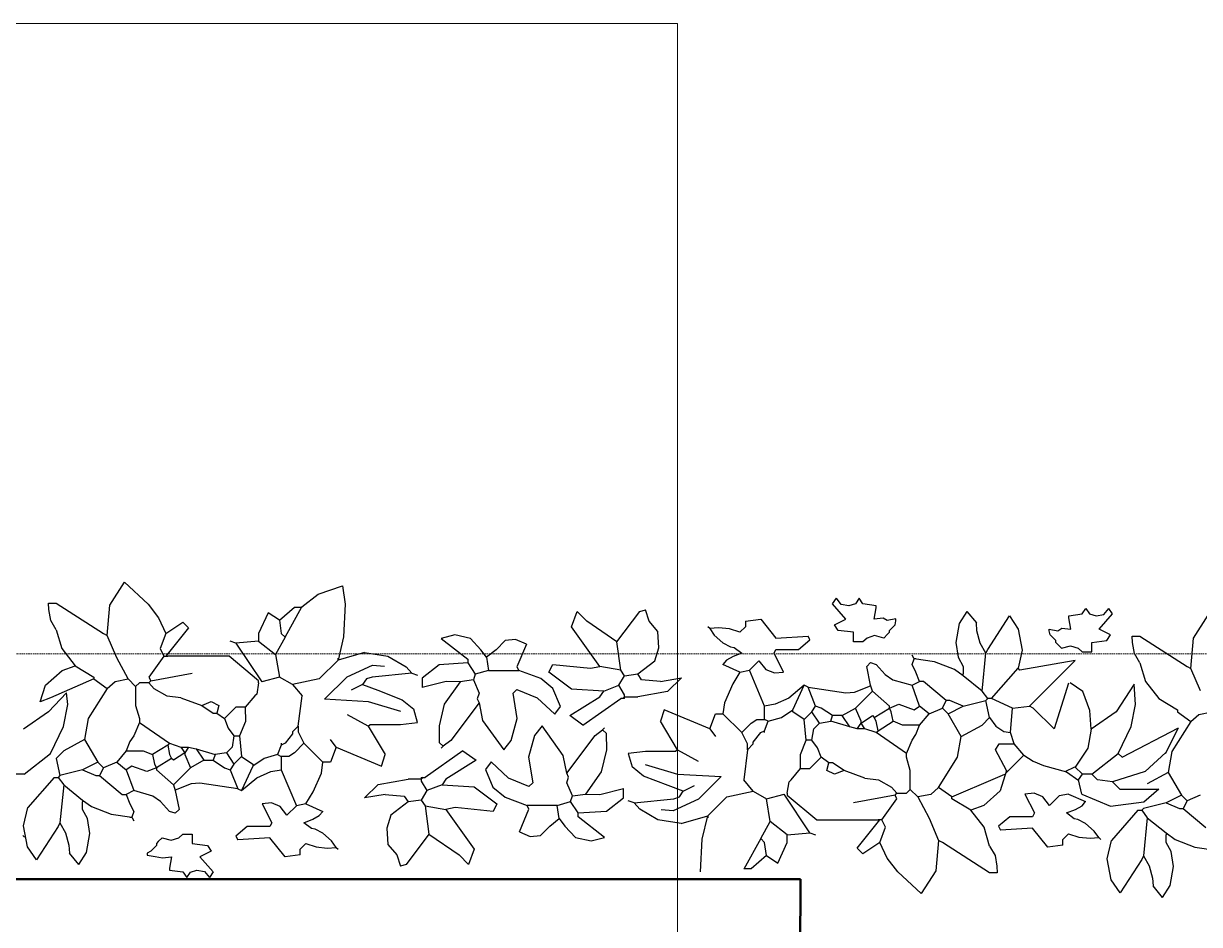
# Model space of a CAD drawing. Header units: inches. Extents: x 2960 to 8891, y 1487 to 4457.
# Drawn here: x 5186.8 to 5385, y 3504.7 to 3656.6 of the extents above; entities that cross this region are included whole.
import ezdxf

# ---------------------------------------------------------------- set-up
doc = ezdxf.new("R2010")
doc.units = ezdxf.units.IN
doc.header["$MEASUREMENT"] = 0
doc.linetypes.add('HIDDEN', pattern=[0.375, 0.25, -0.125])
for name, color, linetype, lineweight in [('A-FLOR-FTPT', 6, 'HIDDEN', 13), ('A-WALL-FULL', 7, 'Continuous', 50), ('costruzioni', 2, 'Continuous', 18), ('G-HEDGE', 96, 'Continuous', 25)]:
    doc.layers.add(name, color=color, linetype=linetype, lineweight=lineweight)

msp = doc.modelspace()

# ---------------------------------------------------------------- linework, layer by layer
at = {"layer": 'A-FLOR-FTPT'}
msp.add_line((5910.47, 3550.33), (5003.47, 3550.33), dxfattribs=at)
at = {"layer": 'A-WALL-FULL'}
for p, q in [((5317.75, 3512.39), (5003.47, 3512.39)), ((5317.47, 3255.33), (5317.75, 3512.39))]:
    msp.add_line(p, q, dxfattribs=at)
at = {"layer": 'costruzioni'}
for p, q in [((5297.03, 3656.58), (5161.02, 3656.58)), ((5297.03, 2553.75), (5297.03, 3656.58))]:
    msp.add_line(p, q, dxfattribs=at)
at = {"layer": 'G-HEDGE'}
for p, q in [((5201.34, 3558.57), (5203.83, 3562.41)), ((5203.83, 3562.41), (5207.79, 3558.72)), ((5233.71, 3558.26), (5236.49, 3560.41)), ((5236.49, 3560.41), (5240.59, 3561.79)), ((5240.59, 3561.79), (5241.03, 3558.72)), ((5191.02, 3558.87), (5192.29, 3558.87)), ((5191.09, 3557.8), (5191.02, 3558.87)), ((5192.29, 3558.87), (5200.26, 3553.77)), ((5200.9, 3553.45), (5201.34, 3558.57)), ((5207.79, 3558.72), (5209.54, 3556.42)), ((5241.03, 3558.72), (5240.74, 3553.2)), ((5323.19, 3558.75), (5323.83, 3559.71)), ((5325.43, 3556.2), (5323.19, 3558.75)), ((5324.64, 3558.66), (5323.83, 3559.71)), ((5325.95, 3558.44), (5324.64, 3558.66)), ((5327.04, 3558.78), (5325.95, 3558.44)), ((5327.66, 3559.71), (5327.04, 3558.78)), ((5328.3, 3558.75), (5327.66, 3559.71)), ((5330.53, 3558.43), (5328.3, 3558.75)), ((5330.53, 3558.11), (5330.53, 3558.43)), ((5191.38, 3555.96), (5191.09, 3557.8)), ((5209.54, 3556.42), (5210.79, 3553.77)), ((5228.01, 3557.28), (5226.41, 3553.77)), ((5229.92, 3556), (5228.01, 3557.28)), ((5229.92, 3556), (5232.47, 3558.23)), ((5230.88, 3553.13), (5233.71, 3558.26)), ((5232.47, 3558.23), (5233.75, 3558.23)), ((5279.19, 3554.92), (5280.14, 3557.47)), ((5281.74, 3555.88), (5280.14, 3557.47)), ((5286.84, 3552.37), (5290.67, 3557.47)), ((5290.67, 3557.47), (5291.62, 3557.79)), ((5292.26, 3555.88), (5291.62, 3557.79)), ((5330.21, 3556.2), (5330.53, 3558.11)), ((5345.84, 3557.47), (5344.52, 3555.47)), ((5345.84, 3557.47), (5347.43, 3555.56)), ((5349.35, 3551.1), (5352.99, 3556.73)), ((5352.99, 3556.73), (5354.49, 3554.5)), ((5363.03, 3556.74), (5365.26, 3557.06)), ((5363.03, 3556.42), (5363.03, 3556.74)), ((5363.35, 3554.5), (5363.03, 3556.42)), ((5365.26, 3557.06), (5365.9, 3558.01)), ((5365.9, 3558.01), (5366.52, 3557.09)), ((5366.52, 3557.09), (5367.61, 3556.74)), ((5367.61, 3556.74), (5368.92, 3556.97)), ((5368.13, 3554.5), (5370.37, 3557.06)), ((5368.92, 3556.97), (5369.73, 3558.01)), ((5370.37, 3557.06), (5369.73, 3558.01)), ((5384.02, 3553.01), (5386.51, 3556.85)), ((5192.29, 3554.41), (5191.38, 3555.96)), ((5210.79, 3553.77), (5213.66, 3555.68)), ((5214.62, 3554.72), (5210.79, 3549.94)), ((5213.66, 3555.68), (5214.62, 3554.72)), ((5229.92, 3556), (5230.24, 3553.77)), ((5283.97, 3548.22), (5279.19, 3554.92)), ((5286.84, 3552.37), (5281.74, 3555.88)), ((5293.75, 3554.11), (5292.26, 3555.88)), ((5302.47, 3554.6), (5302.15, 3554.92)), ((5303.94, 3554.72), (5302.47, 3554.6)), ((5302.47, 3554.6), (5303.24, 3553.5)), ((5305.82, 3554.54), (5303.94, 3554.72)), ((5307.57, 3553.97), (5305.82, 3554.54)), ((5308.52, 3554.92), (5307.57, 3553.97)), ((5308.52, 3555.88), (5311.08, 3556.2)), ((5308.52, 3555.88), (5308.52, 3554.92)), ((5311.08, 3556.2), (5313.63, 3553.01)), ((5323.51, 3555.24), (5325.43, 3556.2)), ((5324.15, 3554.28), (5323.51, 3555.24)), ((5331.72, 3556.38), (5330.21, 3556.2)), ((5332.41, 3555.94), (5331.72, 3556.38)), ((5333.85, 3556.22), (5332.41, 3555.94)), ((5332.76, 3554.28), (5333.72, 3555.24)), ((5333.72, 3555.24), (5333.85, 3555.9)), ((5333.85, 3555.9), (5333.85, 3556.22)), ((5344.52, 3555.47), (5343.98, 3552.27)), ((5347.52, 3554.21), (5347.43, 3555.56)), ((5354.49, 3554.5), (5355.15, 3550.96)), ((5359.71, 3554.2), (5359.71, 3554.52)), ((5359.71, 3554.52), (5361.15, 3554.24)), ((5361.15, 3554.24), (5361.84, 3554.69)), ((5361.84, 3554.69), (5363.35, 3554.5)), ((5370.05, 3553.55), (5368.13, 3554.5)), ((5192.29, 3554.41), (5193.25, 3551.22)), ((5200.26, 3553.77), (5200.9, 3553.45)), ((5202.51, 3549.67), (5200.9, 3553.45)), ((5210.79, 3553.77), (5209.83, 3551.22)), ((5222.59, 3552.17), (5221.63, 3552.49)), ((5226.41, 3552.49), (5222.59, 3552.17)), ((5226.41, 3553.77), (5226.41, 3552.49)), ((5226.41, 3552.49), (5229.28, 3550.26)), ((5230.88, 3553.13), (5229.28, 3550.26)), ((5230.24, 3553.77), (5230.88, 3553.13)), ((5240.74, 3553.2), (5239.81, 3549.3)), ((5259.49, 3553.53), (5257.21, 3552.95)), ((5257.21, 3552.95), (5261.68, 3549.45)), ((5262.13, 3552.92), (5259.49, 3553.53)), ((5263.91, 3551.04), (5262.13, 3552.92)), ((5267.98, 3552.61), (5266.46, 3551.04)), ((5269.74, 3552.77), (5267.98, 3552.61)), ((5271.56, 3552), (5269.74, 3552.77)), ((5293.9, 3551.35), (5293.75, 3554.11)), ((5303.24, 3553.5), (5304.7, 3552.21)), ((5313.63, 3553.01), (5319.05, 3553.33)), ((5317.45, 3551.1), (5319.37, 3552.69)), ((5319.37, 3552.69), (5319.05, 3553.33)), ((5326.7, 3553.97), (5324.15, 3554.28)), ((5326.7, 3552.37), (5326.7, 3553.97)), ((5329, 3553.01), (5328.3, 3552.37)), ((5330.25, 3553.41), (5329, 3553.01)), ((5331.81, 3553.01), (5330.25, 3553.41)), ((5332.44, 3553.65), (5331.81, 3553.01)), ((5332.44, 3553.65), (5332.76, 3553.97)), ((5332.76, 3553.97), (5332.76, 3554.28)), ((5348.07, 3552.16), (5347.52, 3554.21)), ((5359.84, 3553.55), (5359.71, 3554.2)), ((5360.8, 3552.59), (5359.84, 3553.55)), ((5360.8, 3552.27), (5360.8, 3552.59)), ((5366.86, 3552.27), (5369.41, 3552.59)), ((5369.41, 3552.59), (5370.05, 3553.55)), ((5373.69, 3553.31), (5374.97, 3553.31)), ((5373.77, 3552.25), (5373.69, 3553.31)), ((5374.97, 3553.31), (5382.94, 3548.21)), ((5383.58, 3547.89), (5384.02, 3553.01)), ((5193.25, 3551.22), (5195.48, 3548.35)), ((5209.83, 3551.22), (5210.47, 3549.94)), ((5222.59, 3552.17), (5226.96, 3545.62)), ((5244.27, 3550.58), (5239.81, 3549.3)), ((5244.27, 3550.58), (5248.2, 3549.98)), ((5264.87, 3549.77), (5263.91, 3551.04)), ((5266.46, 3551.04), (5264.87, 3549.77)), ((5271.56, 3552), (5269.97, 3548.17)), ((5287.48, 3547.59), (5286.84, 3552.37)), ((5293.22, 3549.18), (5293.9, 3551.35)), ((5304.7, 3552.21), (5305.99, 3551.53)), ((5305.99, 3551.53), (5306.61, 3551.41)), ((5306.61, 3551.41), (5307.89, 3550.46)), ((5313.31, 3550.46), (5313.63, 3551.1)), ((5313.63, 3551.1), (5317.45, 3551.1)), ((5328.3, 3552.37), (5326.7, 3552.37)), ((5343.98, 3552.27), (5344.36, 3549.76)), ((5349.03, 3550.46), (5348.07, 3552.16)), ((5349.03, 3550.46), (5349.35, 3551.1)), ((5355.15, 3550.96), (5354.45, 3547.91)), ((5361.12, 3551.95), (5360.8, 3552.27)), ((5361.12, 3551.95), (5361.76, 3551.32)), ((5361.76, 3551.32), (5363.31, 3551.72)), ((5363.31, 3551.72), (5364.56, 3551.32)), ((5364.56, 3551.32), (5365.26, 3550.68)), ((5365.26, 3550.68), (5366.86, 3550.68)), ((5366.86, 3550.68), (5366.86, 3552.27)), ((5374.06, 3550.41), (5373.77, 3552.25)), ((5204.41, 3546.11), (5202.51, 3549.67)), ((5210.47, 3549.94), (5207.92, 3546.43)), ((5210.47, 3549.94), (5210.79, 3549.94)), ((5210.79, 3549.94), (5211.11, 3549.94)), ((5221.44, 3549.94), (5211.11, 3549.94)), ((5226.41, 3545.79), (5221.44, 3549.94)), ((5229.28, 3550.26), (5229.92, 3546.43)), ((5239.81, 3549.3), (5236.62, 3546.11)), ((5239.81, 3549.3), (5239.81, 3549.62)), ((5248.2, 3549.98), (5251.28, 3548.14)), ((5256.89, 3548.49), (5254.02, 3546.26)), ((5261.68, 3548.81), (5256.89, 3548.49)), ((5261.68, 3549.45), (5261.68, 3548.81)), ((5261.68, 3548.81), (5262.95, 3546.9)), ((5264.87, 3549.77), (5265.18, 3547.53)), ((5275.36, 3547.27), (5276, 3548.54)), ((5276, 3548.54), (5282.37, 3547.91)), ((5290.35, 3546.95), (5293.22, 3549.18)), ((5305.29, 3549.26), (5304.7, 3548.54)), ((5307.57, 3547.27), (5304.7, 3548.54)), ((5306.4, 3549.88), (5305.29, 3549.26)), ((5307.89, 3550.46), (5306.4, 3549.88)), ((5309.16, 3547.59), (5310.76, 3549.18)), ((5310.76, 3549.18), (5311.91, 3547.73)), ((5314.9, 3547.27), (5313.31, 3550.46)), ((5328.94, 3548.22), (5329.57, 3548.86)), ((5329.57, 3548.86), (5330.53, 3548.54)), ((5330.53, 3548.54), (5332.05, 3546.85)), ((5336.91, 3549.5), (5336.59, 3550.14)), ((5336.59, 3548.54), (5336.91, 3549.5)), ((5337.23, 3547.27), (5336.59, 3548.54)), ((5337.23, 3549.5), (5336.91, 3549.5)), ((5340.38, 3549.02), (5336.91, 3549.5)), ((5343.71, 3547.71), (5340.38, 3549.02)), ((5344.36, 3549.76), (5345.2, 3548.22)), ((5348.39, 3544.08), (5349.03, 3550.46)), ((5364.06, 3549.23), (5354.77, 3547.59)), ((5356.36, 3541.53), (5364.06, 3549.23)), ((5374.97, 3548.85), (5374.06, 3550.41)), ((5374.97, 3548.85), (5375.92, 3545.66)), ((5190.51, 3545.07), (5193.29, 3547.53)), ((5193.29, 3547.53), (5195.48, 3548.35)), ((5195.48, 3548.35), (5198.67, 3546.43)), ((5208.24, 3545.79), (5215.25, 3547.07)), ((5241.37, 3546.49), (5245.65, 3548.46)), ((5252.25, 3547.07), (5245.55, 3546.43)), ((5245.65, 3548.46), (5247.66, 3548.26)), ((5251.28, 3548.14), (5252.25, 3547.07)), ((5252.25, 3547.07), (5253.2, 3546.75)), ((5262.95, 3546.9), (5262.63, 3545.94)), ((5265.18, 3547.53), (5262.95, 3546.9)), ((5265.18, 3547.53), (5270.29, 3547.53)), ((5269.97, 3548.17), (5270.29, 3547.53)), ((5273.99, 3546.17), (5270.29, 3547.53)), ((5279.19, 3544.4), (5275.36, 3547.27)), ((5282.37, 3547.91), (5283.97, 3548.22)), ((5287.48, 3547.59), (5283.97, 3548.22)), ((5287.16, 3545.04), (5288.11, 3546.63)), ((5288.11, 3546.63), (5287.48, 3547.59)), ((5288.11, 3546.63), (5290.35, 3546.95)), ((5290.98, 3545.99), (5290.35, 3546.95)), ((5307.57, 3547.27), (5306.35, 3545.27)), ((5307.57, 3547.27), (5309.16, 3547.59)), ((5311.71, 3541.53), (5309.16, 3547.59)), ((5311.91, 3547.73), (5313.37, 3547.12)), ((5313.37, 3547.12), (5314.9, 3547.27)), ((5329.57, 3545.04), (5328.94, 3548.22)), ((5332.05, 3546.85), (5333.36, 3545.99)), ((5337.86, 3545.67), (5337.23, 3547.27)), ((5345.2, 3546.63), (5343.71, 3547.71)), ((5345.2, 3548.22), (5345.2, 3546.95)), ((5345.2, 3546.63), (5345.2, 3546.95)), ((5348.39, 3544.08), (5345.2, 3546.63)), ((5349.98, 3542.8), (5354.45, 3547.91)), ((5354.77, 3547.59), (5354.45, 3547.91)), ((5382.94, 3548.21), (5383.58, 3547.89)), ((5385.19, 3544.12), (5383.58, 3547.89)), ((5189.61, 3542.23), (5190.51, 3545.07)), ((5198.67, 3546.11), (5191.34, 3542.92)), ((5200.9, 3544.52), (5197.71, 3539.42)), ((5198.67, 3546.43), (5198.67, 3546.11)), ((5198.67, 3546.11), (5200.9, 3544.52)), ((5200.9, 3544.52), (5202.22, 3545.68)), ((5202.22, 3545.68), (5204.41, 3546.11)), ((5204.41, 3546.11), (5205.69, 3544.84)), ((5206.32, 3545.48), (5205.69, 3544.84)), ((5205.69, 3544.84), (5205.69, 3541.65)), ((5207.92, 3545.48), (5206.32, 3545.48)), ((5207.92, 3546.43), (5208.24, 3545.79)), ((5208.24, 3545.79), (5207.92, 3545.48)), ((5208.81, 3544.46), (5207.92, 3545.48)), ((5226.41, 3545.48), (5226.1, 3543.56)), ((5226.41, 3545.48), (5226.41, 3545.79)), ((5229.92, 3546.43), (5226.96, 3545.62)), ((5232.15, 3545.16), (5229.92, 3546.43)), ((5236.62, 3546.11), (5232.15, 3545.16)), ((5232.15, 3545.16), (5233.75, 3543.24)), ((5237.54, 3542.68), (5241.37, 3546.49)), ((5243.96, 3545.16), (5242.04, 3544.2)), ((5244.59, 3546.11), (5243.96, 3545.16)), ((5243.96, 3545.16), (5246.51, 3544.2)), ((5245.55, 3546.43), (5244.59, 3546.11)), ((5254.02, 3546.26), (5254.02, 3544.66)), ((5258.03, 3545.71), (5254.02, 3544.66)), ((5260.4, 3545.62), (5257.73, 3541.87)), ((5260.4, 3545.62), (5258.03, 3545.71)), ((5262.63, 3545.94), (5260.4, 3545.62)), ((5262.63, 3545.94), (5263.59, 3543.71)), ((5276.04, 3544.48), (5273.99, 3546.17)), ((5284.61, 3544.08), (5287.16, 3545.04)), ((5288.11, 3543.44), (5287.16, 3545.04)), ((5294.17, 3545.67), (5290.98, 3545.99)), ((5294.17, 3545.67), (5297.7, 3546.29)), ((5297.7, 3546.29), (5295.36, 3543.99)), ((5306.35, 3545.27), (5304.94, 3542.08)), ((5318.41, 3545.04), (5315.83, 3542.88)), ((5316.5, 3540.89), (5318.41, 3545.04)), ((5319.05, 3544.72), (5318.41, 3545.04)), ((5319.05, 3544.72), (5325.43, 3543.76)), ((5320.32, 3541.53), (5319.05, 3544.72)), ((5326.87, 3543.88), (5329.6, 3544.97)), ((5329.89, 3544.08), (5329.57, 3545.04)), ((5333.36, 3545.99), (5336.59, 3545.04)), ((5336.59, 3545.04), (5337.86, 3545.67)), ((5337.86, 3541.53), (5336.59, 3545.04)), ((5338.5, 3545.67), (5337.86, 3545.67)), ((5342.33, 3542.48), (5338.5, 3545.67)), ((5362.95, 3545.39), (5360.51, 3537.7)), ((5365.36, 3543.99), (5363.25, 3545.46)), ((5374, 3545.22), (5370.97, 3540.56)), ((5374.24, 3541.79), (5374, 3545.22)), ((5375.92, 3545.66), (5378.16, 3542.79)), ((5191.34, 3542.92), (5189.61, 3542.23)), ((5194.03, 3543.75), (5190.99, 3540.56)), ((5194.26, 3541.79), (5194.03, 3543.75)), ((5211.01, 3543.23), (5208.81, 3544.46)), ((5213.34, 3542.92), (5211.01, 3543.23)), ((5213.34, 3542.92), (5216.85, 3541.65)), ((5225.78, 3543.24), (5224.18, 3541.33)), ((5226.1, 3543.56), (5225.78, 3543.24)), ((5233.11, 3538.14), (5233.75, 3543.24)), ((5244.94, 3542.28), (5237.54, 3542.68)), ((5246.51, 3544.2), (5250.65, 3542.61)), ((5250.65, 3542.61), (5252.57, 3541.01)), ((5263.59, 3543.71), (5263.27, 3542.75)), ((5263.27, 3542.75), (5263.59, 3542.11)), ((5269.97, 3544.34), (5269.33, 3543.71)), ((5270.03, 3539.42), (5269.33, 3543.71)), ((5269.97, 3544.34), (5273.4, 3542.95)), ((5273.4, 3542.95), (5276.35, 3540.2)), ((5277.3, 3541.47), (5276.04, 3544.48)), ((5278.87, 3539.93), (5283.97, 3543.12)), ((5284.61, 3544.08), (5279.19, 3544.4)), ((5281.1, 3538.34), (5287.48, 3542.8)), ((5283.97, 3543.12), (5284.61, 3544.08)), ((5287.8, 3542.8), (5287.48, 3542.8)), ((5287.8, 3542.8), (5288.11, 3543.12)), ((5288.11, 3542.8), (5287.8, 3542.8)), ((5288.11, 3543.12), (5288.11, 3543.44)), ((5288.11, 3542.8), (5288.11, 3543.12)), ((5288.11, 3543.12), (5290.35, 3543.12)), ((5295.36, 3543.99), (5290.35, 3543.12)), ((5315.83, 3542.88), (5313.49, 3541.84)), ((5325.43, 3543.76), (5326.87, 3543.88)), ((5327.02, 3541.21), (5329.89, 3544.08)), ((5332.76, 3541.53), (5329.89, 3544.08)), ((5349.35, 3542.8), (5348.39, 3544.08)), ((5349.03, 3542.48), (5349.35, 3542.8)), ((5349.98, 3542.8), (5349.35, 3542.8)), ((5353.49, 3541.21), (5349.98, 3542.8)), ((5366.53, 3540.81), (5365.36, 3543.99)), ((5378.16, 3542.79), (5381.34, 3540.88)), ((5190.99, 3540.56), (5186.78, 3537.63)), ((5193.56, 3538.12), (5194.26, 3541.79)), ((5205.69, 3541.65), (5206.32, 3539.42)), ((5216.85, 3541.65), (5218.44, 3542.29)), ((5216.85, 3541.65), (5218.76, 3540.37)), ((5218.44, 3542.29), (5219.72, 3541.65)), ((5219.72, 3541.65), (5219.4, 3540.37)), ((5222.59, 3541.33), (5220.67, 3539.42)), ((5224.18, 3541.33), (5222.59, 3541.33)), ((5224.18, 3541.33), (5224.19, 3538.93)), ((5250.39, 3540.65), (5244.94, 3542.28)), ((5253.2, 3538.78), (5252.57, 3541.01)), ((5257.73, 3541.87), (5256.85, 3538.19)), ((5263.59, 3542.11), (5258.81, 3535.73)), ((5263.59, 3542.11), (5264.18, 3539.11)), ((5276.35, 3540.2), (5277.3, 3541.47)), ((5294.81, 3540.89), (5294.17, 3538.98)), ((5302.47, 3537.7), (5294.81, 3540.89)), ((5304.94, 3542.08), (5304.7, 3540.25)), ((5313.49, 3541.84), (5311.71, 3541.53)), ((5311.71, 3539.3), (5311.71, 3541.53)), ((5314.58, 3539.61), (5316.5, 3540.89)), ((5316.5, 3540.57), (5316.5, 3540.89)), ((5318.41, 3539.3), (5316.5, 3540.57)), ((5318.41, 3539.3), (5319.69, 3540.57)), ((5319.69, 3540.57), (5320.32, 3541.53)), ((5320.96, 3538.66), (5319.69, 3540.57)), ((5321.28, 3541.21), (5320.32, 3541.53)), ((5323.19, 3539.93), (5321.28, 3541.21)), ((5324.79, 3539.93), (5327.02, 3541.21)), ((5327.98, 3538.98), (5327.02, 3541.21)), ((5330.21, 3539.61), (5332.76, 3541.21)), ((5332.76, 3541.21), (5334.36, 3541.85)), ((5332.76, 3541.21), (5332.76, 3541.53)), ((5333.08, 3540.57), (5332.76, 3541.21)), ((5333.4, 3538.98), (5333.08, 3540.57)), ((5334.36, 3541.85), (5336.91, 3540.89)), ((5336.91, 3540.89), (5337.86, 3541.53)), ((5339.46, 3540.25), (5337.86, 3541.53)), ((5339.46, 3540.25), (5341.69, 3541.21)), ((5341.69, 3541.21), (5342.33, 3542.48)), ((5342.65, 3540.25), (5341.69, 3541.21)), ((5342.97, 3542.48), (5342.33, 3542.48)), ((5342.65, 3540.25), (5345.2, 3541.53)), ((5345.2, 3541.53), (5342.97, 3542.48)), ((5345.2, 3541.53), (5349.03, 3542.48)), ((5349.66, 3539.61), (5349.03, 3542.48)), ((5353.17, 3537.06), (5353.49, 3541.21)), ((5353.49, 3541.21), (5356.36, 3541.53)), ((5357, 3541.21), (5356.36, 3541.53)), ((5360.51, 3537.7), (5357, 3541.21)), ((5366.76, 3537.63), (5366.53, 3540.81)), ((5370.97, 3540.56), (5366.76, 3537.63)), ((5373.54, 3538.12), (5374.24, 3541.79)), ((5381.34, 3540.88), (5381.34, 3540.56)), ((5381.34, 3540.56), (5383.58, 3538.96)), ((5384.9, 3540.13), (5387.09, 3540.56)), ((5197.71, 3539.42), (5197.08, 3535.91)), ((5206.32, 3538.78), (5205.37, 3536.55)), ((5206.32, 3539.42), (5206.32, 3538.78)), ((5206.32, 3538.78), (5211.43, 3535.27)), ((5218.76, 3540.37), (5219.4, 3540.37)), ((5219.4, 3540.37), (5220.67, 3539.42)), ((5220.67, 3539.42), (5221.31, 3537.82)), ((5224.19, 3538.93), (5223.23, 3536.55)), ((5244.91, 3538.14), (5241.4, 3540.05)), ((5250.33, 3538.46), (5253.2, 3538.78)), ((5264.18, 3539.11), (5267.74, 3534.14)), ((5269.01, 3535.73), (5270.03, 3539.42)), ((5281.1, 3538.34), (5278.87, 3539.93)), ((5297.04, 3534.19), (5294.17, 3538.98)), ((5302.47, 3537.7), (5303.42, 3540.25)), ((5303.42, 3540.25), (5304.7, 3540.25)), ((5307.89, 3537.06), (5304.7, 3540.25)), ((5307.89, 3537.06), (5309.48, 3538.66)), ((5309.48, 3538.66), (5310.44, 3539.3)), ((5310.44, 3539.3), (5311.71, 3539.3)), ((5312.35, 3538.98), (5311.71, 3539.3)), ((5311.71, 3537.38), (5312.35, 3538.98)), ((5312.35, 3538.98), (5314.58, 3539.61)), ((5318.73, 3535.79), (5318.41, 3539.3)), ((5320.01, 3537.7), (5320.96, 3538.66)), ((5320.96, 3538.66), (5322.88, 3538.98)), ((5322.88, 3538.98), (5323.19, 3539.93)), ((5326.07, 3538.02), (5322.88, 3538.98)), ((5324.79, 3539.93), (5323.19, 3539.93)), ((5326.07, 3538.02), (5324.79, 3539.93)), ((5327.34, 3537.7), (5327.98, 3538.66)), ((5327.98, 3538.66), (5329.89, 3539.93)), ((5327.98, 3538.66), (5327.98, 3538.98)), ((5328.62, 3537.7), (5327.98, 3538.66)), ((5329.89, 3539.93), (5330.21, 3539.61)), ((5330.53, 3538.98), (5330.21, 3539.61)), ((5330.85, 3537.38), (5330.53, 3538.98)), ((5330.85, 3537.38), (5333.4, 3538.98)), ((5334.99, 3538.34), (5333.4, 3538.98)), ((5337.86, 3538.34), (5339.46, 3540.25)), ((5344.88, 3536.43), (5342.65, 3540.25)), ((5348.39, 3538.34), (5349.66, 3539.61)), ((5349.66, 3539.61), (5350.72, 3538.16)), ((5383.58, 3538.96), (5380.39, 3533.86)), ((5383.58, 3538.96), (5384.9, 3540.13)), ((5191.37, 3533.56), (5193.56, 3538.12)), ((5221.31, 3537.82), (5222.27, 3536.55)), ((5232.15, 3536.86), (5230.88, 3535.27)), ((5233.11, 3538.14), (5232.15, 3537.18)), ((5232.15, 3537.18), (5232.15, 3536.86)), ((5233.11, 3538.14), (5233.11, 3537.18)), ((5233.11, 3537.18), (5234.07, 3535.27)), ((5244.91, 3538.14), (5245.23, 3538.46)), ((5244.91, 3538.14), (5247.78, 3533.36)), ((5245.23, 3538.46), (5250.33, 3538.46)), ((5256.85, 3538.19), (5256.89, 3535.41)), ((5272.94, 3536.6), (5271.92, 3532.91)), ((5274.22, 3538.19), (5272.94, 3536.6)), ((5277.78, 3533.22), (5274.22, 3538.19)), ((5278.37, 3530.22), (5283.15, 3536.6)), ((5283.15, 3536.6), (5284.42, 3537.56)), ((5284.42, 3537.56), (5284.74, 3537.88)), ((5285.06, 3536.92), (5284.42, 3537.56)), ((5285.1, 3534.14), (5285.06, 3536.92)), ((5302.47, 3537.7), (5303.42, 3536.43)), ((5308.84, 3535.15), (5307.89, 3537.06)), ((5309.8, 3535.47), (5311.08, 3537.06)), ((5311.08, 3537.06), (5311.71, 3537.38)), ((5311.71, 3537.06), (5311.71, 3537.38)), ((5319.69, 3535.79), (5320.01, 3537.7)), ((5327.34, 3537.7), (5326.07, 3538.02)), ((5328.62, 3537.7), (5327.34, 3537.7)), ((5330.53, 3537.06), (5328.62, 3537.7)), ((5330.53, 3537.06), (5330.85, 3537.38)), ((5335.63, 3533.56), (5330.53, 3537.06)), ((5337.86, 3538.34), (5334.99, 3538.34)), ((5336.59, 3535.79), (5337.23, 3536.74)), ((5337.23, 3536.74), (5337.86, 3538.34)), ((5344.88, 3536.43), (5348.39, 3538.34)), ((5350.72, 3538.16), (5352.04, 3537.24)), ((5352.04, 3537.24), (5353.17, 3537.06)), ((5353.81, 3535.15), (5353.17, 3537.06)), ((5366.76, 3537.63), (5366.24, 3534.44)), ((5371.35, 3533.56), (5373.54, 3538.12)), ((5371.99, 3532.92), (5381.47, 3537.85)), ((5379.32, 3533.56), (5381.47, 3537.85)), ((5197.08, 3535.91), (5193.57, 3533.99)), ((5197.08, 3535.91), (5199.31, 3532.08)), ((5204.73, 3535.59), (5204.09, 3533.99)), ((5205.37, 3536.55), (5204.73, 3535.59)), ((5211.11, 3534.95), (5208.56, 3533.36)), ((5211.43, 3535.27), (5211.11, 3534.95)), ((5211.11, 3534.95), (5211.43, 3533.36)), ((5211.43, 3535.27), (5213.34, 3534.63)), ((5213.34, 3534.63), (5213.98, 3533.68)), ((5213.34, 3534.63), (5214.62, 3534.63)), ((5214.62, 3534.63), (5213.98, 3533.68)), ((5214.62, 3534.63), (5215.89, 3534.31)), ((5221.95, 3534.63), (5220.99, 3533.68)), ((5222.27, 3536.55), (5221.95, 3534.63)), ((5222.27, 3536.55), (5223.23, 3536.55)), ((5223.23, 3536.55), (5223.54, 3533.04)), ((5230.24, 3534.95), (5229.6, 3533.36)), ((5230.24, 3535.27), (5230.24, 3534.95)), ((5230.88, 3535.27), (5230.24, 3534.95)), ((5234.07, 3535.27), (5232.47, 3533.68)), ((5234.07, 3535.27), (5237.26, 3532.08)), ((5239.49, 3534.63), (5238.53, 3535.91)), ((5239.49, 3534.63), (5238.53, 3532.08)), ((5239.49, 3534.63), (5247.14, 3531.44)), ((5256.89, 3535.41), (5257.53, 3534.78)), ((5257.53, 3534.78), (5257.21, 3534.46)), ((5258.81, 3535.73), (5257.53, 3534.78)), ((5267.74, 3534.14), (5269.01, 3535.73)), ((5308.84, 3534.19), (5309.8, 3535.15)), ((5308.84, 3534.19), (5308.84, 3535.15)), ((5309.8, 3535.15), (5309.8, 3535.47)), ((5317.77, 3533.4), (5318.73, 3535.79)), ((5319.69, 3535.79), (5318.73, 3535.79)), ((5320.64, 3534.51), (5319.69, 3535.79)), ((5335.63, 3533.56), (5336.59, 3535.79)), ((5344.24, 3532.92), (5344.88, 3536.43)), ((5350.62, 3534.19), (5351.26, 3535.15)), ((5351.26, 3535.15), (5353.81, 3535.15)), ((5355.4, 3533.24), (5353.81, 3535.15)), ((5186.91, 3530.05), (5191.37, 3533.56)), ((5193.57, 3533.99), (5192.29, 3532.72)), ((5192.29, 3532.72), (5192.93, 3529.85)), ((5204.09, 3533.99), (5202.5, 3532.08)), ((5204.09, 3533.99), (5206.96, 3533.99)), ((5206.96, 3533.99), (5208.56, 3533.36)), ((5208.56, 3533.36), (5208.87, 3531.76)), ((5211.75, 3532.72), (5209.19, 3531.12)), ((5211.43, 3533.36), (5211.75, 3532.72)), ((5212.06, 3532.4), (5211.75, 3532.72)), ((5213.98, 3533.68), (5212.06, 3532.4)), ((5213.98, 3533.68), (5213.98, 3533.36)), ((5213.98, 3533.36), (5214.93, 3531.12)), ((5215.89, 3534.31), (5219.08, 3533.36)), ((5215.89, 3534.31), (5217.17, 3532.4)), ((5219.08, 3533.36), (5218.76, 3532.4)), ((5220.99, 3533.68), (5219.08, 3533.36)), ((5220.99, 3533.68), (5222.27, 3531.76)), ((5223.54, 3533.04), (5222.27, 3531.76)), ((5223.54, 3533.04), (5225.46, 3531.76)), ((5227.37, 3532.72), (5225.46, 3531.44)), ((5229.6, 3533.36), (5227.37, 3532.72)), ((5229.6, 3533.36), (5230.24, 3533.04)), ((5231.52, 3533.04), (5230.24, 3533.04)), ((5230.24, 3533.04), (5230.24, 3530.81)), ((5232.47, 3533.68), (5231.52, 3533.04)), ((5247.14, 3531.44), (5247.78, 3533.36)), ((5260.86, 3533.99), (5254.48, 3529.53)), ((5260.86, 3533.99), (5263.09, 3532.4)), ((5271.92, 3532.91), (5272.63, 3528.63)), ((5278.37, 3530.22), (5277.78, 3533.22)), ((5284.22, 3530.46), (5285.1, 3534.14)), ((5291.62, 3533.87), (5288.75, 3533.56)), ((5288.75, 3533.56), (5289.39, 3531.32)), ((5296.73, 3533.87), (5291.62, 3533.87)), ((5297.04, 3534.19), (5296.73, 3533.87)), ((5297.04, 3534.19), (5300.55, 3532.28)), ((5308.84, 3534.19), (5308.21, 3529.09)), ((5317.77, 3531), (5317.77, 3533.4)), ((5319.37, 3531), (5321.28, 3532.92)), ((5321.28, 3532.92), (5320.64, 3534.51)), ((5322.56, 3531.96), (5321.28, 3532.92)), ((5335.63, 3532.92), (5335.63, 3533.56)), ((5336.27, 3530.69), (5335.63, 3532.92)), ((5341.05, 3527.82), (5344.24, 3532.92)), ((5352.53, 3530.69), (5350.62, 3534.19)), ((5352.53, 3530.37), (5355.4, 3533.24)), ((5355.4, 3533.24), (5357, 3532.28)), ((5366.24, 3534.44), (5364.07, 3531.25)), ((5366.88, 3530.05), (5371.35, 3533.56)), ((5371.35, 3533.56), (5371.99, 3532.92)), ((5379.38, 3533.71), (5375.87, 3530.53)), ((5380.39, 3533.86), (5379.75, 3530.35)), ((5196.76, 3530.81), (5192.93, 3529.85)), ((5199.31, 3532.08), (5196.76, 3530.81)), ((5196.76, 3530.81), (5198.99, 3529.85)), ((5199.31, 3532.08), (5200.26, 3531.12)), ((5200.26, 3531.12), (5199.63, 3529.85)), ((5202.5, 3532.08), (5200.26, 3531.12)), ((5202.5, 3532.08), (5204.09, 3530.81)), ((5205.05, 3531.44), (5204.09, 3530.81)), ((5204.09, 3530.81), (5205.37, 3527.3)), ((5207.6, 3530.49), (5205.05, 3531.44)), ((5209.19, 3531.12), (5207.6, 3530.49)), ((5208.87, 3531.76), (5209.19, 3531.12)), ((5209.19, 3531.12), (5209.19, 3530.81)), ((5209.19, 3530.81), (5212.06, 3528.25)), ((5214.93, 3531.12), (5212.06, 3528.25)), ((5217.17, 3532.4), (5214.93, 3531.12)), ((5217.17, 3532.4), (5218.76, 3532.4)), ((5218.76, 3532.4), (5220.67, 3531.12)), ((5220.67, 3531.12), (5221.63, 3530.81)), ((5222.27, 3531.76), (5221.63, 3530.81)), ((5221.63, 3530.81), (5222.91, 3527.62)), ((5225.46, 3531.44), (5223.54, 3527.3)), ((5225.46, 3531.76), (5225.46, 3531.44)), ((5228.46, 3530.5), (5230.24, 3530.81)), ((5230.24, 3530.81), (5232.79, 3524.75)), ((5237.02, 3530.25), (5237.26, 3532.08)), ((5238.53, 3532.08), (5237.26, 3532.08)), ((5263.09, 3532.4), (5257.99, 3529.21)), ((5265.61, 3532.14), (5264.65, 3530.86)), ((5264.65, 3530.86), (5265.92, 3527.85)), ((5268.55, 3529.39), (5265.61, 3532.14)), ((5291.3, 3529.73), (5289.39, 3531.32)), ((5291.57, 3531.69), (5297.02, 3530.06)), ((5316.18, 3529.09), (5317.77, 3531)), ((5317.77, 3531), (5319.37, 3531)), ((5322.24, 3530.69), (5322.56, 3531.96)), ((5323.51, 3530.05), (5322.24, 3530.69)), ((5323.19, 3531.96), (5322.56, 3531.96)), ((5325.11, 3530.69), (5323.19, 3531.96)), ((5325.11, 3530.69), (5323.51, 3530.05)), ((5328.62, 3529.41), (5325.11, 3530.69)), ((5336.27, 3527.5), (5336.27, 3530.69)), ((5352.53, 3530.69), (5351.45, 3527.26)), ((5352.53, 3530.37), (5352.53, 3530.69)), ((5357, 3532.28), (5358.74, 3531.5)), ((5358.74, 3531.5), (5362.6, 3530.45)), ((5362.39, 3530.51), (5364.01, 3531.32)), ((5364.01, 3531.32), (5365.29, 3530.05)), ((5186.91, 3530.05), (5185.31, 3530.05)), ((5191.97, 3529.53), (5187.51, 3524.43)), ((5191.97, 3529.53), (5192.61, 3529.53)), ((5192.93, 3529.85), (5192.61, 3529.53)), ((5192.61, 3529.53), (5193.57, 3528.25)), ((5198.99, 3529.85), (5199.63, 3529.85)), ((5199.63, 3529.85), (5203.45, 3526.66)), ((5223.54, 3527.3), (5226.12, 3529.45)), ((5226.12, 3529.45), (5228.46, 3530.5)), ((5235.61, 3527.06), (5237.02, 3530.25)), ((5246.59, 3528.35), (5251.61, 3529.21)), ((5253.84, 3529.21), (5251.61, 3529.21)), ((5253.84, 3529.53), (5254.16, 3529.53)), ((5253.84, 3529.53), (5253.84, 3529.21)), ((5254.16, 3529.53), (5253.84, 3529.21)), ((5253.84, 3529.21), (5253.84, 3528.89)), ((5253.84, 3528.89), (5254.8, 3527.3)), ((5254.16, 3529.53), (5254.48, 3529.53)), ((5257.99, 3529.21), (5257.35, 3528.25)), ((5271.99, 3527.99), (5268.55, 3529.39)), ((5278.68, 3529.58), (5278.37, 3530.22)), ((5278.37, 3528.63), (5278.68, 3529.58)), ((5281.56, 3526.71), (5284.22, 3530.46)), ((5295.45, 3528.13), (5291.3, 3529.73)), ((5297.02, 3530.06), (5304.41, 3529.65)), ((5304.41, 3529.65), (5300.59, 3525.84)), ((5309.8, 3527.18), (5308.21, 3529.09)), ((5315.54, 3526.86), (5315.86, 3528.77)), ((5315.86, 3528.77), (5316.18, 3529.09)), ((5328.62, 3529.41), (5330.95, 3529.1)), ((5330.95, 3529.1), (5333.14, 3527.88)), ((5343.29, 3526.22), (5350.62, 3529.41)), ((5350.62, 3529.41), (5352.22, 3530.05)), ((5362.6, 3530.45), (5364.71, 3528.98)), ((5364.65, 3529.09), (5365.29, 3530.05)), ((5365.19, 3526.68), (5364.65, 3529.09)), ((5366.88, 3530.05), (5365.29, 3530.05)), ((5367.84, 3529.09), (5366.88, 3530.05)), ((5370.39, 3528.77), (5367.84, 3529.09)), ((5375.87, 3530.53), (5370.39, 3528.77)), ((5371.67, 3527.5), (5370.39, 3528.77)), ((5379.75, 3530.35), (5376.24, 3528.44)), ((5379.75, 3530.35), (5381.98, 3526.52)), ((5193.57, 3528.25), (5192.93, 3521.88)), ((5193.57, 3528.25), (5196.76, 3525.7)), ((5205.37, 3527.3), (5204.09, 3526.66)), ((5208.6, 3526.34), (5205.37, 3527.3)), ((5212.06, 3528.25), (5212.38, 3527.3)), ((5215.08, 3528.45), (5212.36, 3527.37)), ((5212.38, 3527.3), (5213.02, 3524.11)), ((5216.53, 3528.57), (5215.08, 3528.45)), ((5222.91, 3527.62), (5216.53, 3528.57)), ((5222.91, 3527.62), (5223.54, 3527.3)), ((5234.39, 3525.07), (5235.61, 3527.06)), ((5244.25, 3526.05), (5246.59, 3528.35)), ((5254.8, 3527.3), (5253.84, 3525.7)), ((5257.35, 3528.25), (5254.8, 3527.3)), ((5257.35, 3528.25), (5262.77, 3527.94)), ((5262.77, 3527.94), (5266.6, 3525.07)), ((5265.92, 3527.85), (5267.97, 3526.16)), ((5271.99, 3527.99), (5272.63, 3528.63)), ((5279.32, 3526.39), (5278.37, 3528.63)), ((5279.32, 3526.39), (5281.55, 3526.71)), ((5281.56, 3526.71), (5283.93, 3526.62)), ((5283.93, 3526.62), (5287.93, 3527.67)), ((5287.93, 3526.08), (5287.93, 3527.67)), ((5298, 3527.18), (5295.45, 3528.13)), ((5297.36, 3526.22), (5298, 3527.18)), ((5298, 3527.18), (5299.91, 3528.13)), ((5305.34, 3526.22), (5309.8, 3527.18)), ((5309.8, 3527.18), (5312.03, 3525.9)), ((5312.03, 3525.9), (5315, 3526.71)), ((5319.37, 3520.16), (5315, 3526.71)), ((5315.54, 3526.86), (5315.54, 3526.54)), ((5333.14, 3527.88), (5334.04, 3526.86)), ((5333.72, 3526.54), (5334.04, 3526.86)), ((5334.04, 3526.86), (5335.63, 3526.86)), ((5335.63, 3526.86), (5336.27, 3527.5)), ((5337.55, 3526.22), (5336.27, 3527.5)), ((5341.05, 3527.82), (5339.73, 3526.65)), ((5343.29, 3526.22), (5341.05, 3527.82)), ((5351.45, 3527.26), (5348.67, 3524.81)), ((5357.15, 3526.86), (5355.62, 3526.71)), ((5355.62, 3526.71), (5357.22, 3523.52)), ((5358.61, 3526.25), (5357.15, 3526.86)), ((5362.96, 3526.71), (5361.36, 3526.39)), ((5362.96, 3526.71), (5365.83, 3525.43)), ((5365.19, 3526.68), (5370.03, 3524.65)), ((5378.11, 3527.5), (5371.67, 3527.5)), ((5375.64, 3525.39), (5378.21, 3527.59)), ((5196.76, 3525.7), (5196.76, 3525.38)), ((5196.76, 3525.7), (5198.25, 3524.63)), ((5196.76, 3524.11), (5196.76, 3525.38)), ((5203.45, 3526.66), (5204.09, 3526.66)), ((5204.09, 3526.66), (5204.73, 3525.07)), ((5204.73, 3525.07), (5205.37, 3523.79)), ((5209.91, 3525.48), (5208.6, 3526.34)), ((5211.43, 3523.79), (5209.91, 3525.48)), ((5228.58, 3525.22), (5227.05, 3525.07)), ((5227.05, 3525.07), (5228.65, 3521.88)), ((5230.05, 3524.6), (5228.58, 3525.22)), ((5232.79, 3524.75), (5231.2, 3523.15)), ((5234.39, 3525.07), (5232.79, 3524.75)), ((5234.39, 3525.07), (5237.26, 3523.79)), ((5247.78, 3526.66), (5244.25, 3526.05)), ((5247.78, 3526.66), (5250.97, 3526.34)), ((5251.61, 3525.38), (5248.74, 3523.15)), ((5250.97, 3526.34), (5251.61, 3525.38)), ((5253.84, 3525.7), (5251.61, 3525.38)), ((5253.84, 3525.7), (5254.48, 3524.75)), ((5254.48, 3524.75), (5257.99, 3524.11)), ((5254.48, 3524.75), (5255.12, 3519.96)), ((5266.6, 3525.07), (5265.96, 3523.79)), ((5267.97, 3526.16), (5271.67, 3524.8)), ((5271.99, 3524.16), (5271.67, 3524.8)), ((5276.77, 3524.8), (5271.67, 3524.8)), ((5276.77, 3524.8), (5279, 3525.44)), ((5277.09, 3522.57), (5276.77, 3524.8)), ((5279, 3525.44), (5279.32, 3526.39)), ((5280.28, 3523.52), (5279, 3525.44)), ((5285.06, 3523.84), (5287.93, 3526.08)), ((5289.71, 3525.26), (5288.75, 3525.58)), ((5289.71, 3525.26), (5296.41, 3525.9)), ((5290.68, 3524.19), (5289.71, 3525.26)), ((5300.59, 3525.84), (5296.31, 3523.87)), ((5296.41, 3525.9), (5297.36, 3526.22)), ((5302.15, 3523.03), (5305.34, 3526.22)), ((5312.67, 3522.07), (5312.03, 3525.9)), ((5315.54, 3526.54), (5320.52, 3522.39)), ((5333.72, 3526.54), (5326.7, 3525.26)), ((5331.49, 3522.39), (5334.04, 3525.9)), ((5334.04, 3525.9), (5333.72, 3526.54)), ((5339.73, 3526.65), (5337.55, 3526.22)), ((5337.55, 3526.22), (5339.44, 3522.66)), ((5343.29, 3525.9), (5343.29, 3526.22)), ((5346.48, 3523.99), (5343.29, 3525.9)), ((5348.67, 3524.81), (5346.48, 3523.99)), ((5359.77, 3524.8), (5358.61, 3526.25)), ((5361.36, 3526.39), (5359.77, 3524.8)), ((5364.12, 3524.1), (5365.23, 3524.71)), ((5365.23, 3524.71), (5365.83, 3525.43)), ((5370.03, 3524.65), (5375.64, 3525.39)), ((5379.43, 3525.25), (5375.6, 3524.29)), ((5381.98, 3526.52), (5379.43, 3525.25)), ((5379.43, 3525.25), (5381.66, 3524.29)), ((5381.98, 3526.52), (5382.94, 3525.57)), ((5382.94, 3525.57), (5382.3, 3524.29)), ((5385.17, 3526.52), (5382.94, 3525.57)), ((5186.81, 3521.37), (5187.51, 3524.43)), ((5197.59, 3522.57), (5196.76, 3524.11)), ((5198.25, 3524.63), (5201.57, 3523.32)), ((5201.57, 3523.32), (5205.05, 3522.83)), ((5204.73, 3522.83), (5205.05, 3522.83)), ((5205.37, 3523.79), (5205.05, 3522.83)), ((5205.05, 3522.83), (5205.37, 3522.2)), ((5212.38, 3523.47), (5211.43, 3523.79)), ((5213.02, 3524.11), (5212.38, 3523.47)), ((5231.2, 3523.15), (5230.05, 3524.6)), ((5235.55, 3522.46), (5236.66, 3523.07)), ((5236.66, 3523.07), (5237.26, 3523.79)), ((5248.74, 3523.15), (5248.06, 3520.98)), ((5259.58, 3524.43), (5257.99, 3524.11)), ((5257.99, 3524.11), (5262.77, 3517.41)), ((5265.96, 3523.79), (5259.58, 3524.43)), ((5270.39, 3520.34), (5271.99, 3524.16)), ((5280.28, 3523.52), (5285.06, 3523.84)), ((5280.28, 3522.89), (5280.28, 3523.52)), ((5284.74, 3519.38), (5280.28, 3522.89)), ((5293.75, 3522.35), (5290.68, 3524.19)), ((5296.31, 3523.87), (5294.29, 3524.08)), ((5297.68, 3521.76), (5302.15, 3523.03)), ((5301.22, 3519.13), (5302.15, 3523.03)), ((5302.15, 3523.03), (5302.15, 3522.71)), ((5348.71, 3521.12), (5346.48, 3523.99)), ((5353.07, 3522.88), (5351.16, 3521.29)), ((5356.9, 3522.88), (5353.07, 3522.88)), ((5357.22, 3523.52), (5356.9, 3522.88)), ((5362.64, 3523.52), (5364.12, 3524.1)), ((5363.91, 3522.56), (5362.64, 3523.52)), ((5374.65, 3523.97), (5370.18, 3518.87)), ((5374.65, 3523.97), (5375.29, 3523.97)), ((5375.6, 3524.29), (5375.29, 3523.97)), ((5375.29, 3523.97), (5376.24, 3522.7)), ((5381.66, 3524.29), (5382.3, 3524.29)), ((5382.3, 3524.29), (5386.13, 3521.1)), ((5187.46, 3517.84), (5186.81, 3521.37)), ((5192.61, 3521.24), (5188.97, 3515.61)), ((5192.93, 3521.88), (5192.61, 3521.24)), ((5192.93, 3521.88), (5193.89, 3520.18)), ((5197.98, 3520.06), (5197.59, 3522.57)), ((5224.5, 3521.24), (5222.59, 3519.64)), ((5228.33, 3521.24), (5224.5, 3521.24)), ((5228.65, 3521.88), (5228.33, 3521.24)), ((5234.07, 3521.88), (5235.55, 3522.46)), ((5235.34, 3520.92), (5234.07, 3521.88)), ((5235.96, 3520.8), (5235.34, 3520.92)), ((5237.25, 3520.12), (5235.96, 3520.8)), ((5248.06, 3520.98), (5248.2, 3518.22)), ((5273.97, 3519.72), (5275.5, 3521.29)), ((5275.5, 3521.29), (5277.09, 3522.57)), ((5277.09, 3522.57), (5278.05, 3521.29)), ((5278.05, 3521.29), (5279.83, 3519.41)), ((5297.68, 3521.76), (5293.75, 3522.35)), ((5311.08, 3519.2), (5312.67, 3522.07)), ((5315.54, 3519.84), (5312.67, 3522.07)), ((5320.52, 3522.39), (5330.85, 3522.39)), ((5327.34, 3517.61), (5331.17, 3522.39)), ((5331.17, 3522.39), (5330.85, 3522.39)), ((5331.49, 3522.39), (5331.17, 3522.39)), ((5331.17, 3518.57), (5332.12, 3521.12)), ((5332.12, 3521.12), (5331.49, 3522.39)), ((5339.44, 3522.66), (5341.05, 3518.88)), ((5349.66, 3517.93), (5348.71, 3521.12)), ((5351.16, 3521.29), (5351.48, 3520.65)), ((5356.9, 3520.97), (5351.48, 3520.65)), ((5359.45, 3517.78), (5356.9, 3520.97)), ((5364.53, 3522.44), (5363.91, 3522.56)), ((5365.82, 3521.77), (5364.53, 3522.44)), ((5367.28, 3520.48), (5365.82, 3521.77)), ((5376.24, 3522.7), (5375.6, 3516.32)), ((5376.24, 3522.7), (5379.43, 3520.15)), ((5186.67, 3519.73), (5186.98, 3519.42)), ((5193.89, 3520.18), (5194.43, 3518.12)), ((5197.43, 3516.87), (5197.98, 3520.06)), ((5209.51, 3518.69), (5210.15, 3519.33)), ((5210.15, 3519.33), (5211.7, 3518.92)), ((5211.7, 3518.92), (5212.96, 3519.32)), ((5212.96, 3519.32), (5213.66, 3519.96)), ((5213.66, 3519.96), (5215.25, 3519.96)), ((5215.25, 3519.96), (5215.25, 3518.37)), ((5222.59, 3519.64), (5222.91, 3519.01)), ((5228.33, 3519.33), (5222.91, 3519.01)), ((5230.88, 3516.14), (5228.33, 3519.33)), ((5238.72, 3518.84), (5237.25, 3520.12)), ((5239.49, 3517.73), (5238.72, 3518.84)), ((5255.12, 3519.96), (5251.29, 3514.86)), ((5255.12, 3519.96), (5260.22, 3516.45)), ((5270.39, 3520.34), (5272.21, 3519.57)), ((5272.21, 3519.57), (5273.97, 3519.72)), ((5279.83, 3519.41), (5282.46, 3518.8)), ((5282.46, 3518.8), (5284.74, 3519.38)), ((5300.93, 3513.61), (5301.22, 3519.13)), ((5311.08, 3519.2), (5308.25, 3514.07)), ((5311.71, 3518.57), (5311.08, 3519.2)), ((5315.54, 3519.84), (5319.37, 3520.16)), ((5315.54, 3518.57), (5315.54, 3519.84)), ((5319.37, 3520.16), (5320.32, 3519.84)), ((5341.05, 3518.88), (5340.61, 3513.76)), ((5341.69, 3518.57), (5341.05, 3518.88)), ((5362, 3519.06), (5362.96, 3520.01)), ((5362, 3518.1), (5362, 3519.06)), ((5362.96, 3520.01), (5364.71, 3519.44)), ((5364.71, 3519.44), (5366.58, 3519.25)), ((5366.58, 3519.25), (5368.06, 3519.37)), ((5368.06, 3519.37), (5367.28, 3520.48)), ((5368.06, 3519.37), (5368.38, 3519.06)), ((5369.48, 3515.82), (5370.18, 3518.87)), ((5379.43, 3520.15), (5379.43, 3519.83)), ((5379.43, 3520.15), (5380.92, 3519.07)), ((5379.43, 3518.55), (5379.43, 3519.83)), ((5380.92, 3519.07), (5384.25, 3517.76)), ((5188.97, 3515.61), (5187.46, 3517.84)), ((5194.43, 3518.12), (5194.52, 3516.77)), ((5196.12, 3514.86), (5194.52, 3516.77)), ((5196.12, 3514.86), (5197.43, 3516.87)), ((5208.24, 3517.09), (5207.65, 3516.75)), ((5209.19, 3518.05), (5208.24, 3517.09)), ((5209.51, 3518.69), (5209.19, 3518.37)), ((5209.19, 3518.37), (5209.19, 3518.05)), ((5215.25, 3518.37), (5217.8, 3518.05)), ((5218.44, 3517.09), (5216.53, 3516.14)), ((5217.8, 3518.05), (5218.44, 3517.09)), ((5233.43, 3517.41), (5234.39, 3518.37)), ((5233.43, 3516.45), (5233.43, 3517.41)), ((5234.39, 3518.37), (5236.14, 3517.79)), ((5236.14, 3517.79), (5238.01, 3517.61)), ((5238.01, 3517.61), (5239.49, 3517.73)), ((5239.49, 3517.73), (5239.81, 3517.41)), ((5248.2, 3518.22), (5249.7, 3516.45)), ((5262.77, 3517.41), (5261.81, 3514.86)), ((5312.03, 3516.33), (5311.71, 3518.57)), ((5313.95, 3515.06), (5315.54, 3518.57)), ((5328.3, 3516.65), (5327.34, 3517.61)), ((5331.17, 3518.57), (5328.3, 3516.65)), ((5332.41, 3515.91), (5331.17, 3518.57)), ((5349.66, 3513.46), (5341.69, 3518.57)), ((5349.66, 3517.93), (5350.57, 3516.37)), ((5362, 3518.1), (5359.45, 3517.78)), ((5380.27, 3517.02), (5379.43, 3518.55)), ((5380.65, 3514.51), (5380.27, 3517.02)), ((5384.25, 3517.76), (5387.72, 3517.28)), ((5207.65, 3516.75), (5207.65, 3516.43)), ((5207.65, 3516.43), (5208.96, 3516.2)), ((5208.96, 3516.2), (5210.23, 3515.95)), ((5210.23, 3515.95), (5211.75, 3516.14)), ((5211.75, 3516.14), (5211.43, 3514.22)), ((5216.53, 3516.14), (5218.76, 3513.58)), ((5233.43, 3516.45), (5230.88, 3516.14)), ((5249.7, 3516.45), (5250.33, 3514.54)), ((5251.29, 3514.86), (5250.33, 3514.54)), ((5260.22, 3516.45), (5261.81, 3514.86)), ((5312.03, 3516.33), (5309.48, 3514.1)), ((5312.03, 3516.33), (5313.95, 3515.06)), ((5334.17, 3513.61), (5332.41, 3515.91)), ((5350.57, 3516.37), (5350.86, 3514.53)), ((5370.14, 3512.28), (5369.48, 3515.82)), ((5375.29, 3515.68), (5371.64, 3510.05)), ((5375.6, 3516.32), (5375.29, 3515.68)), ((5375.6, 3516.32), (5376.57, 3514.62)), ((5211.43, 3514.22), (5211.43, 3513.9)), ((5211.43, 3513.9), (5213.66, 3513.58)), ((5213.66, 3513.58), (5214.3, 3512.63)), ((5214.3, 3512.63), (5214.92, 3513.56)), ((5214.92, 3513.56), (5216.01, 3513.9)), ((5216.01, 3513.9), (5217.32, 3513.67)), ((5217.32, 3513.67), (5218.12, 3512.63)), ((5218.76, 3513.58), (5218.12, 3512.63)), ((5309.48, 3514.1), (5308.21, 3514.1)), ((5338.12, 3509.93), (5334.17, 3513.61)), ((5340.61, 3513.76), (5338.12, 3509.93)), ((5350.94, 3513.46), (5349.66, 3513.46)), ((5350.86, 3514.53), (5350.94, 3513.46)), ((5376.57, 3514.62), (5377.11, 3512.56)), ((5380.11, 3511.31), (5380.65, 3514.51)), ((5371.64, 3510.05), (5370.14, 3512.28)), ((5377.11, 3512.56), (5377.2, 3511.22)), ((5378.79, 3509.3), (5377.2, 3511.22)), ((5378.79, 3509.3), (5380.11, 3511.31))]:
    msp.add_line(p, q, dxfattribs=at)
for centre, start, end in [((5221.44, 3549.94), 49.844, 89.647), ((5365.19, 3526.68), 192.8043, 247.5333), ((5320.52, 3522.39), 229.844, 269.647)]:
    msp.add_arc(centre, 0.0000399, start, end, dxfattribs=at)

doc.saveas('drawing.dxf')
